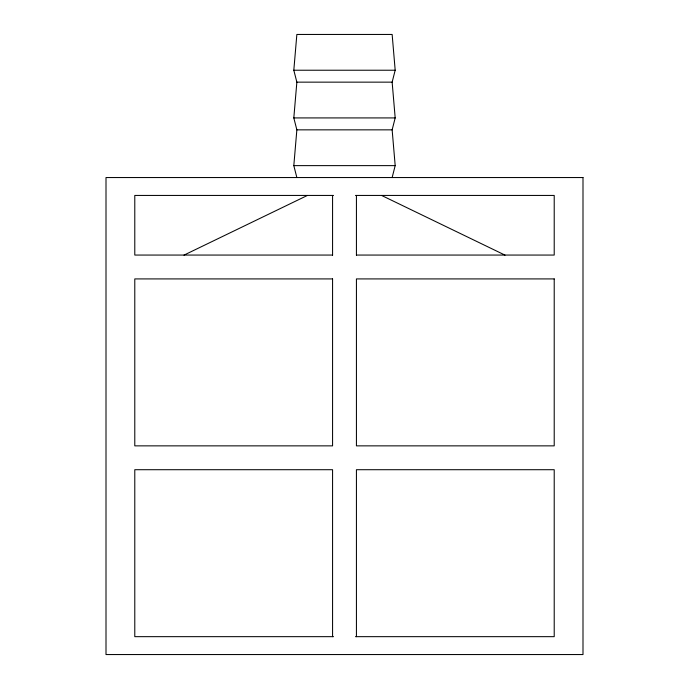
<?xml version="1.0" encoding="UTF-8"?>
<svg xmlns="http://www.w3.org/2000/svg" width="689" height="689" viewBox="0 0 689 689"><rect width="100%" height="100%" fill="white"/><g stroke="black" fill="none" stroke-linecap="round" stroke-linejoin="round"><path stroke-width="1.03" d="M296.856 177.547L293.815 165.627L296.856 129.851L293.815 117.922L296.856 82.146L293.815 70.226L296.856 34.45L392.144 34.45L395.185 70.226L392.144 82.146L395.185 117.922L392.144 129.851L395.185 165.627L392.144 177.547M183.98 255.128L307.423 195.435M293.815 70.226L395.185 70.226M296.856 82.146L392.144 82.146M293.815 117.922L395.185 117.922M296.856 129.851L392.144 129.851M293.815 165.627L395.185 165.627M333.51 195.435L134.786 195.435L134.786 255.059L332.572 255.059M355.49 195.435L554.214 195.435L554.214 255.059L356.428 255.059M333.51 636.662L134.786 636.662L134.786 469.709L332.572 469.709L332.572 636.662M355.49 636.662L554.214 636.662L554.214 469.709L356.428 469.709L356.428 636.662M381.577 195.435L505.02 255.128M356.428 195.435L356.428 255.369M332.572 195.435L332.572 255.369M582.997 177.547L106.003 177.547L106.003 654.55L582.997 654.55L582.997 177.547M332.572 278.916L134.786 278.916L134.786 445.861L332.572 445.861L332.572 278.916M554.214 278.916L356.428 278.916L356.428 445.861L554.214 445.861L554.214 278.916"/></g></svg>
